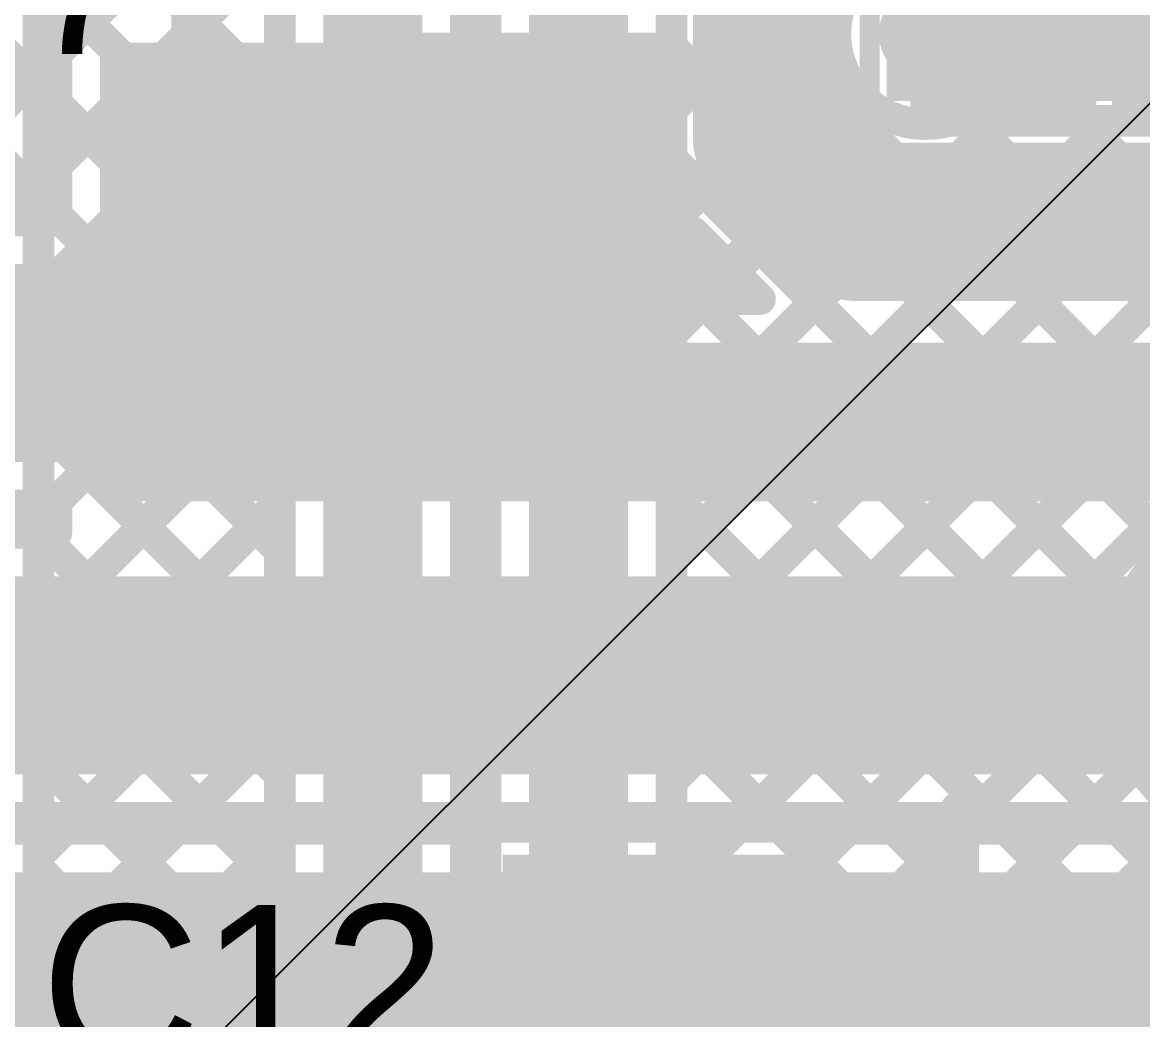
# Model space of a CAD drawing. Header units: millimetres. Extents: x 0 to 214, y 0 to 214.
# Drawn here: x 1.4874 to 1.7705, y 1.6591 to 1.911 of the extents above; entities that cross this region are included whole.
import ezdxf

# ---------------------------------------------------------------- set-up
doc = ezdxf.new("R2010")
doc.units = ezdxf.units.MM
doc.header["$MEASUREMENT"] = 0
for name, color, linetype in [('BottomLayer', 5, 'Continuous'), ('BottomSolder', 6, 'Continuous'), ('TopLayer', 1, 'Continuous'), ('TopOverlay', 2, 'Continuous'), ('TopPaste', 8, 'Continuous'), ('TopSolder', 216, 'Continuous'), ('ViaHoleLayer', 16, 'Continuous')]:
    doc.layers.add(name, color=color, linetype=linetype)
doc.styles.add('Arial', font='', dxfattribs={"height": 0.2})
doc.styles.get('Arial').set_extended_font_data('Arial')

# ---------------------------------------------------------------- blocks, each defined once
blk = doc.blocks.new('RES_0603_236')
at = {"layer": 'TopLayer'}
for points in [[(-0.015, 0.0175), (-0.015, -0.0175), (-0.045, -0.0175), (-0.045, 0.0175)], [(0.045, 0.0175), (0.045, -0.0175), (0.015, -0.0175), (0.015, 0.0175)]]:
    blk.add_hatch(color=1, dxfattribs=at).paths.add_polyline_path(points)
at = {"layer": 'TopPaste'}
for points in [[(-0.015, 0.0175), (-0.015, -0.0175), (-0.045, -0.0175), (-0.045, 0.0175)], [(0.045, 0.0175), (0.045, -0.0175), (0.015, -0.0175), (0.015, 0.0175)]]:
    blk.add_hatch(color=8, dxfattribs=at).paths.add_polyline_path(points)
at = {"layer": 'TopSolder'}
for points in [[(-0.011, 0.0215), (-0.011, -0.0215), (-0.049, -0.0215), (-0.049, 0.0215)], [(0.049, 0.0215), (0.049, -0.0215), (0.011, -0.0215), (0.011, 0.0215)]]:
    blk.add_hatch(color=216, dxfattribs=at).paths.add_polyline_path(points)
at = {"layer": 'TopOverlay', "const_width": 0.005}
for points in [[(-0.049, -0.021), (-0.049, 0.021)], [(0.049, 0.021), (-0.049, 0.021)], [(0.049, -0.021), (0.049, 0.021)], [(0.049, -0.021), (-0.049, -0.021)]]:
    blk.add_lwpolyline(points, dxfattribs=at)
at = {"layer": 'TopOverlay', "const_width": 0.0025}
for points in [[(-0.05025, 0.021, 1), (-0.04775, 0.021, 1)], [(-0.05025, 0.021, 1), (-0.04775, 0.021, 1)], [(0.04775, 0.021, 1), (0.05025, 0.021, 1)], [(0.04775, 0.021, 1), (0.05025, 0.021, 1)], [(-0.05025, -0.021, 1), (-0.04775, -0.021, 1)], [(-0.05025, -0.021, 1), (-0.04775, -0.021, 1)], [(0.04775, -0.021, 1), (0.05025, -0.021, 1)], [(0.04775, -0.021, 1), (0.05025, -0.021, 1)]]:
    blk.add_lwpolyline(points, format="xyb", close=True, dxfattribs=at)
blk = doc.blocks.new('C__0603_291')
at = {"layer": 'TopLayer'}
for points in [[(-0.015, 0.0175), (-0.015, -0.0175), (-0.045, -0.0175), (-0.045, 0.0175)], [(0.045, 0.0175), (0.045, -0.0175), (0.015, -0.0175), (0.015, 0.0175)]]:
    blk.add_hatch(color=1, dxfattribs=at).paths.add_polyline_path(points)
at = {"layer": 'TopPaste'}
for points in [[(-0.015, 0.0175), (-0.015, -0.0175), (-0.045, -0.0175), (-0.045, 0.0175)], [(0.045, 0.0175), (0.045, -0.0175), (0.015, -0.0175), (0.015, 0.0175)]]:
    blk.add_hatch(color=8, dxfattribs=at).paths.add_polyline_path(points)
at = {"layer": 'TopSolder'}
for points in [[(-0.01264, 0.01986), (-0.01264, -0.01986), (-0.04736, -0.01986), (-0.04736, 0.01986)], [(0.04736, 0.01986), (0.04736, -0.01986), (0.01264, -0.01986), (0.01264, 0.01986)]]:
    blk.add_hatch(color=216, dxfattribs=at).paths.add_polyline_path(points)
at = {"layer": 'TopOverlay', "const_width": 0.005}
for points in [[(-0.049, 0.021), (-0.049, -0.021)], [(-0.049, 0.021), (-0.018, 0.021)], [(0.018, 0.021), (0.049, 0.021)], [(0.049, 0.021), (0.049, -0.021)], [(-0.049, -0.021), (-0.018, -0.021)], [(0.018, -0.021), (0.049, -0.021)]]:
    blk.add_lwpolyline(points, dxfattribs=at)
at = {"layer": 'TopOverlay', "const_width": 0.0025}
for points in [[(-0.05025, 0.021, 1), (-0.04775, 0.021, 1)], [(-0.05025, 0.021, 1), (-0.04775, 0.021, 1)], [(-0.01925, 0.021, 1), (-0.01675, 0.021, 1)], [(0.01675, 0.021, 1), (0.01925, 0.021, 1)], [(0.04775, 0.021, 1), (0.05025, 0.021, 1)], [(0.04775, 0.021, 1), (0.05025, 0.021, 1)], [(-0.05025, -0.021, 1), (-0.04775, -0.021, 1)], [(-0.05025, -0.021, 1), (-0.04775, -0.021, 1)], [(-0.01925, -0.021, 1), (-0.01675, -0.021, 1)], [(0.01675, -0.021, 1), (0.01925, -0.021, 1)], [(0.04775, -0.021, 1), (0.05025, -0.021, 1)], [(0.04775, -0.021, 1), (0.05025, -0.021, 1)]]:
    blk.add_lwpolyline(points, format="xyb", close=True, dxfattribs=at)
blk = doc.blocks.new('RVT1E100M0405__293')
at = {"layer": 'TopLayer'}
blk.add_hatch(color=1, dxfattribs=at).paths.add_polyline_path([(-0.12205, 0.0315), (-0.01969, 0.0315), (-0.01969, -0.0315), (-0.12205, -0.0315)])
at = {"layer": 'TopPaste'}
blk.add_hatch(color=8, dxfattribs=at).paths.add_polyline_path([(-0.12205, 0.0315), (-0.01969, 0.0315), (-0.01969, -0.0315), (-0.12205, -0.0315)])
at = {"layer": 'TopSolder'}
blk.add_hatch(color=216, dxfattribs=at).paths.add_polyline_path([(-0.12605, 0.0355), (-0.01569, 0.0355), (-0.01569, -0.0355), (-0.12605, -0.0355)])
at = {"layer": 'TopOverlay', "const_width": 0.005}
for points in [[(-0.037, 0.087), (-0.08325, 0.04075)], [(-0.037, 0.087), (0.085, 0.087)], [(-0.108, 0.065), (-0.108, 0.037)], [(-0.122, 0.051), (-0.094, 0.051)], [(-0.08325, 0.04075), (-0.08325, 0.035)], [(-0.08325, -0.035), (-0.08325, -0.04075)], [(-0.08325, -0.04075), (-0.037, -0.087)], [(-0.037, -0.087), (0.085, -0.087)]]:
    blk.add_lwpolyline(points, dxfattribs=at)
at = {"layer": 'TopOverlay', "const_width": 0.0025}
for points in [[(-0.03825, 0.087, 1), (-0.03575, 0.087, 1)], [(-0.03825, 0.087, 1), (-0.03575, 0.087, 1)], [(-0.10925, 0.065, 1), (-0.10675, 0.065, 1)], [(-0.12325, 0.051, 1), (-0.12075, 0.051, 1)], [(-0.09525, 0.051, 1), (-0.09275, 0.051, 1)], [(-0.0845, 0.04075, 1), (-0.082, 0.04075, 1)], [(-0.0845, 0.04075, 1), (-0.082, 0.04075, 1)], [(-0.10925, 0.037, 1), (-0.10675, 0.037, 1)], [(-0.0845, 0.035, 1), (-0.082, 0.035, 1)], [(-0.0845, -0.035, 1), (-0.082, -0.035, 1)], [(-0.0845, -0.04075, 1), (-0.082, -0.04075, 1)], [(-0.0845, -0.04075, 1), (-0.082, -0.04075, 1)], [(-0.03825, -0.087, 1), (-0.03575, -0.087, 1)], [(-0.03825, -0.087, 1), (-0.03575, -0.087, 1)]]:
    blk.add_lwpolyline(points, format="xyb", close=True, dxfattribs=at)
blk = doc.blocks.new('VT1H471MI135000CE0_297')
at = {"layer": 'TopLayer'}
blk.add_hatch(color=1, dxfattribs=at).paths.add_polyline_path([(-0.32461, 0.03445), (-0.08051, 0.03445), (-0.08051, -0.03445), (-0.32461, -0.03445)])
at = {"layer": 'TopPaste'}
blk.add_hatch(color=8, dxfattribs=at).paths.add_polyline_path([(-0.32461, 0.03445), (-0.08051, 0.03445), (-0.08051, -0.03445), (-0.32461, -0.03445)])
at = {"layer": 'TopSolder'}
blk.add_hatch(color=216, dxfattribs=at).paths.add_polyline_path([(-0.32861, 0.03845), (-0.07651, 0.03845), (-0.07651, -0.03845), (-0.32861, -0.03845)])
at = {"layer": 'TopOverlay', "const_width": 0.01}
for points in [[(-0.30956, 0.048), (-0.30956, 0.108)], [(-0.27956, 0.077), (-0.33956, 0.077)]]:
    blk.add_lwpolyline(points, dxfattribs=at)
at = {"layer": 'TopOverlay', "const_width": 0.005}
for points in [[(-0.31206, 0.108, 1), (-0.30706, 0.108, 1)], [(-0.34206, 0.077, 1), (-0.33706, 0.077, 1)], [(-0.31206, 0.048, 1), (-0.30706, 0.048, 1)]]:
    blk.add_lwpolyline(points, format="xyb", close=True, dxfattribs=at)

msp = doc.modelspace()

# ---------------------------------------------------------------- hatches: boundary and pattern name
at = {"layer": 'BottomLayer'}
h = msp.add_hatch(color=5, dxfattribs=at)
edge = h.paths.add_edge_path()
edge.add_arc((1.7157, 1.90813), 0.01181, 0, 360)
at = {"layer": 'TopLayer'}
for points in [[(1.70586, 1.89113), (1.8518, 1.89113), (1.8518, 1.93013), (1.70586, 1.93013)], [(1.507, 1.79), (1.64385, 1.79), (1.64385, 1.9059), (1.507, 1.9059)], [(1.56714, 1.79), (2.00312, 1.79), (2.00312, 1.83012), (1.56714, 1.83012)], [(2.408, 1.69626), (1.373, 1.69626), (1.373, 1.404), (2.408, 1.404)]]:
    msp.add_hatch(color=1, dxfattribs=at).paths.add_polyline_path(points)
h = msp.add_hatch(color=1, dxfattribs=at)
edge = h.paths.add_edge_path()
edge.add_arc((1.7157, 1.90813), 0.01181, 0, 360)
at = {"layer": 'ViaHoleLayer'}
h = msp.add_hatch(color=16, dxfattribs=at)
edge = h.paths.add_edge_path()
edge.add_arc((1.7157, 1.90813), 0.00591, 0, 360)

# ---------------------------------------------------------------- linework, layer by layer
at = {"layer": 'BottomLayer'}
for points, const_width in [([(1.4915, 3.527), (1.4915, 1.443)], 0.008), ([(1.576, 1.421), (1.576, 3.377)], 0.025), ([(1.5525, 1.43073), (1.5525, 3.377)], 0.008), ([(1.5995, 1.421), (1.5995, 3.377)], 0.008), ([(1.628, 1.347), (1.628, 3.18)], 0.025), ([(1.6045, 1.35673), (1.6045, 3.18)], 0.008), ([(1.6515, 1.347), (1.6515, 3.02725)], 0.008), ([(1.6515, 1.88892), (1.96541, 2.20283)], 0.008), ([(1.4915, 1.89862), (1.5525, 1.95962)], 0.008), ([(1.4915, 1.95171), (1.5525, 1.89071)], 0.008), ([(1.6515, 1.93313), (1.79698, 1.78765)], 0.008), ([(1.4915, 1.87034), (1.5525, 1.93134)], 0.008), ([(1.4915, 1.92342), (1.5525, 1.86242)], 0.008), ([(1.7157, 1.90813), (1.96913, 1.90813)], 0.022), ([(1.6515, 1.90485), (1.77806, 1.77828)], 0.008), ([(1.4915, 1.84205), (1.5525, 1.90305)], 0.008), ([(1.6515, 1.86063), (1.69355, 1.90268)], 0.008), ([(1.5995, 1.90028), (1.6045, 1.89528)], 0.008), ([(1.5995, 1.89349), (1.6045, 1.89849)], 0.008), ([(1.4915, 1.89514), (1.5525, 1.83414)], 0.008), ([(1.6515, 1.83235), (1.70643, 1.88728)], 0.008), ([(1.6515, 1.80406), (1.73356, 1.88613)], 0.008), ([(1.6515, 1.77578), (1.76185, 1.88613)], 0.008), ([(1.72173, 1.88613), (1.78815, 1.88613)], 0.008), ([(1.72679, 1.88613), (1.83138, 1.78154)], 0.008), ([(1.75507, 1.88613), (1.77525, 1.86595)], 0.008), ([(1.6515, 1.87656), (1.76629, 1.76177)], 0.008), ([(1.4915, 1.81377), (1.5525, 1.87477)], 0.008), ([(1.6515, 1.7475), (1.77765, 1.87365)], 0.008), ([(1.6515, 1.7475), (1.77765, 1.87365)], 0.008), ([(1.5995, 1.87199), (1.6045, 1.86699)], 0.008), ([(1.5995, 1.8652), (1.6045, 1.8702)], 0.008), ([(1.4915, 1.86686), (1.5525, 1.80586)], 0.008), ([(1.6515, 1.84828), (1.76475, 1.73502)], 0.008), ([(1.4915, 1.78549), (1.5525, 1.84649)], 0.008), ([(1.6515, 1.71921), (1.7784, 1.84611)], 0.008), ([(1.5995, 1.84371), (1.6045, 1.83871)], 0.008), ([(1.5995, 1.83692), (1.6045, 1.84192)], 0.008), ([(1.4915, 1.83857), (1.5525, 1.77757)], 0.008), ([(1.6515, 1.69093), (1.79297, 1.8324)], 0.008), ([(1.6515, 1.66264), (1.81849, 1.82963)], 0.008), ([(1.6515, 1.81999), (2.39125, 1.08024)], 0.008), ([(1.4915, 1.7572), (1.5525, 1.8182)], 0.008), ([(1.5995, 1.81542), (1.6045, 1.81042)], 0.008), ([(1.5995, 1.80863), (1.6045, 1.81363)], 0.008), ([(1.4915, 1.81029), (1.5525, 1.74929)], 0.008), ([(1.6515, 1.79171), (2.39125, 1.05196)], 0.008), ([(1.4915, 1.72892), (1.5525, 1.78992)], 0.008), ([(1.5995, 1.78714), (1.6045, 1.78214)], 0.008), ([(1.5995, 1.78035), (1.6045, 1.78535)], 0.008), ([(1.4915, 1.782), (1.5525, 1.721)], 0.008), ([(1.6515, 1.76342), (2.39125, 1.02367)], 0.008), ([(1.4915, 1.70063), (1.5525, 1.76163)], 0.008), ([(1.5995, 1.75886), (1.6045, 1.75386)], 0.008), ([(1.5995, 1.75206), (1.6045, 1.75706)], 0.008), ([(1.4915, 1.75372), (1.5525, 1.69272)], 0.008), ([(1.6515, 1.63436), (1.76329, 1.74615)], 0.008), ([(1.6515, 1.73514), (2.39125, 0.99539)], 0.008), ([(1.4915, 1.67235), (1.5525, 1.73335)], 0.008), ([(1.5995, 1.73057), (1.6045, 1.72557)], 0.008), ([(1.5995, 1.72378), (1.6045, 1.72878)], 0.008), ([(1.4915, 1.72543), (1.5525, 1.66443)], 0.008), ([(1.6515, 1.60607), (1.76946, 1.72403)], 0.008), ([(1.6515, 1.57779), (1.78357, 1.70985)], 0.008), ([(1.6515, 1.70686), (2.39125, 0.9671)], 0.008), ([(1.4915, 1.64406), (1.5525, 1.70506)], 0.008), ([(1.6515, 1.54951), (1.80558, 1.70358)], 0.008), ([(1.5995, 1.70229), (1.6045, 1.69729)], 0.008), ([(1.5995, 1.6955), (1.6045, 1.7005)], 0.008), ([(1.5995, 1.6955), (1.6045, 1.7005)], 0.008), ([(1.4915, 1.69715), (1.5525, 1.63615)], 0.008), ([(1.6515, 1.67857), (2.39125, 0.93882)], 0.008), ([(1.4915, 1.61578), (1.5525, 1.67678)], 0.008), ([(1.5995, 1.674), (1.6045, 1.669)], 0.008), ([(1.5995, 1.66721), (1.6045, 1.67221)], 0.008), ([(1.4915, 1.66887), (1.5525, 1.60787)], 0.008)]:
    msp.add_lwpolyline(points, dxfattribs=dict(at, const_width=const_width))
at = {"layer": 'BottomLayer', "const_width": 0.008}
for points in [[(1.72173, 1.88613, -1.310882), (1.72173, 1.93013)], [(1.82749, 1.70954, -1.806737), (1.82921, 1.78154)]]:
    msp.add_lwpolyline(points, format="xyb", dxfattribs=at)
at = {"layer": 'BottomLayer'}
for points, const_width in [([(1.7102, 1.90813, 1), (1.7212, 1.90813, 1)], 0.011), ([(1.6495, 1.90485, 1), (1.6535, 1.90485, 1)], 0.004), ([(1.5505, 1.90305, 1), (1.5545, 1.90305, 1)], 0.004), ([(1.69155, 1.90268, 1), (1.69555, 1.90268, 1)], 0.004), ([(1.4895, 1.89862, 1), (1.4935, 1.89862, 1)], 0.004), ([(1.5975, 1.90028, 1), (1.6015, 1.90028, 1)], 0.004), ([(1.6025, 1.89849, 1), (1.6065, 1.89849, 1)], 0.004), ([(1.4895, 1.89514, 1), (1.4935, 1.89514, 1)], 0.004), ([(1.5975, 1.89349, 1), (1.6015, 1.89349, 1)], 0.004), ([(1.6025, 1.89528, 1), (1.6065, 1.89528, 1)], 0.004), ([(1.5505, 1.89071, 1), (1.5545, 1.89071, 1)], 0.004), ([(1.6495, 1.88892, 1), (1.6535, 1.88892, 1)], 0.004), ([(1.70443, 1.88728, 1), (1.70843, 1.88728, 1)], 0.004), ([(1.71973, 1.88613, 1), (1.72373, 1.88613, 1)], 0.004), ([(1.71973, 1.88613, 1), (1.72373, 1.88613, 1)], 0.004), ([(1.72479, 1.88613, 1), (1.72879, 1.88613, 1)], 0.004), ([(1.73156, 1.88613, 1), (1.73556, 1.88613, 1)], 0.004), ([(1.75307, 1.88613, 1), (1.75707, 1.88613, 1)], 0.004), ([(1.75985, 1.88613, 1), (1.76385, 1.88613, 1)], 0.004), ([(1.6495, 1.87656, 1), (1.6535, 1.87656, 1)], 0.004), ([(1.5505, 1.87477, 1), (1.5545, 1.87477, 1)], 0.004), ([(1.4895, 1.87034, 1), (1.4935, 1.87034, 1)], 0.004), ([(1.5975, 1.87199, 1), (1.6015, 1.87199, 1)], 0.004), ([(1.6025, 1.8702, 1), (1.6065, 1.8702, 1)], 0.004), ([(1.4895, 1.86686, 1), (1.4935, 1.86686, 1)], 0.004), ([(1.5975, 1.8652, 1), (1.6015, 1.8652, 1)], 0.004), ([(1.6025, 1.86699, 1), (1.6065, 1.86699, 1)], 0.004), ([(1.5505, 1.86242, 1), (1.5545, 1.86242, 1)], 0.004), ([(1.6495, 1.86063, 1), (1.6535, 1.86063, 1)], 0.004), ([(1.6495, 1.84828, 1), (1.6535, 1.84828, 1)], 0.004), ([(1.5505, 1.84649, 1), (1.5545, 1.84649, 1)], 0.004), ([(1.4895, 1.84205, 1), (1.4935, 1.84205, 1)], 0.004), ([(1.5975, 1.84371, 1), (1.6015, 1.84371, 1)], 0.004), ([(1.6025, 1.84192, 1), (1.6065, 1.84192, 1)], 0.004), ([(1.4895, 1.83857, 1), (1.4935, 1.83857, 1)], 0.004), ([(1.5975, 1.83692, 1), (1.6015, 1.83692, 1)], 0.004), ([(1.6025, 1.83871, 1), (1.6065, 1.83871, 1)], 0.004), ([(1.5505, 1.83414, 1), (1.5545, 1.83414, 1)], 0.004), ([(1.6495, 1.83235, 1), (1.6535, 1.83235, 1)], 0.004), ([(1.6495, 1.81999, 1), (1.6535, 1.81999, 1)], 0.004), ([(1.5505, 1.8182, 1), (1.5545, 1.8182, 1)], 0.004), ([(1.4895, 1.81377, 1), (1.4935, 1.81377, 1)], 0.004), ([(1.5975, 1.81542, 1), (1.6015, 1.81542, 1)], 0.004), ([(1.6025, 1.81363, 1), (1.6065, 1.81363, 1)], 0.004), ([(1.4895, 1.81029, 1), (1.4935, 1.81029, 1)], 0.004), ([(1.5975, 1.80863, 1), (1.6015, 1.80863, 1)], 0.004), ([(1.6025, 1.81042, 1), (1.6065, 1.81042, 1)], 0.004), ([(1.5505, 1.80586, 1), (1.5545, 1.80586, 1)], 0.004), ([(1.6495, 1.80406, 1), (1.6535, 1.80406, 1)], 0.004), ([(1.6495, 1.79171, 1), (1.6535, 1.79171, 1)], 0.004), ([(1.5505, 1.78992, 1), (1.5545, 1.78992, 1)], 0.004), ([(1.4895, 1.78549, 1), (1.4935, 1.78549, 1)], 0.004), ([(1.5975, 1.78714, 1), (1.6015, 1.78714, 1)], 0.004), ([(1.6025, 1.78535, 1), (1.6065, 1.78535, 1)], 0.004), ([(1.4895, 1.782, 1), (1.4935, 1.782, 1)], 0.004), ([(1.5975, 1.78035, 1), (1.6015, 1.78035, 1)], 0.004), ([(1.6025, 1.78214, 1), (1.6065, 1.78214, 1)], 0.004), ([(1.5505, 1.77757, 1), (1.5545, 1.77757, 1)], 0.004), ([(1.6495, 1.77578, 1), (1.6535, 1.77578, 1)], 0.004), ([(1.6495, 1.76342, 1), (1.6535, 1.76342, 1)], 0.004), ([(1.5505, 1.76163, 1), (1.5545, 1.76163, 1)], 0.004), ([(1.76429, 1.76177, 1), (1.76829, 1.76177, 1)], 0.004), ([(1.4895, 1.7572, 1), (1.4935, 1.7572, 1)], 0.004), ([(1.5975, 1.75886, 1), (1.6015, 1.75886, 1)], 0.004), ([(1.6025, 1.75706, 1), (1.6065, 1.75706, 1)], 0.004), ([(1.4895, 1.75372, 1), (1.4935, 1.75372, 1)], 0.004), ([(1.5975, 1.75206, 1), (1.6015, 1.75206, 1)], 0.004), ([(1.6025, 1.75386, 1), (1.6065, 1.75386, 1)], 0.004), ([(1.5505, 1.74929, 1), (1.5545, 1.74929, 1)], 0.004), ([(1.6495, 1.7475, 1), (1.6535, 1.7475, 1)], 0.004), ([(1.6495, 1.7475, 1), (1.6535, 1.7475, 1)], 0.004), ([(1.76129, 1.74615, 1), (1.76529, 1.74615, 1)], 0.004), ([(1.6495, 1.73514, 1), (1.6535, 1.73514, 1)], 0.004), ([(1.76275, 1.73502, 1), (1.76675, 1.73502, 1)], 0.004), ([(1.5505, 1.73335, 1), (1.5545, 1.73335, 1)], 0.004), ([(1.4895, 1.72892, 1), (1.4935, 1.72892, 1)], 0.004), ([(1.5975, 1.73057, 1), (1.6015, 1.73057, 1)], 0.004), ([(1.6025, 1.72878, 1), (1.6065, 1.72878, 1)], 0.004), ([(1.4895, 1.72543, 1), (1.4935, 1.72543, 1)], 0.004), ([(1.5975, 1.72378, 1), (1.6015, 1.72378, 1)], 0.004), ([(1.6025, 1.72557, 1), (1.6065, 1.72557, 1)], 0.004), ([(1.76746, 1.72403, 1), (1.77146, 1.72403, 1)], 0.004), ([(1.5505, 1.721, 1), (1.5545, 1.721, 1)], 0.004), ([(1.6495, 1.71921, 1), (1.6535, 1.71921, 1)], 0.004), ([(1.6495, 1.70686, 1), (1.6535, 1.70686, 1)], 0.004), ([(1.5505, 1.70506, 1), (1.5545, 1.70506, 1)], 0.004), ([(1.4895, 1.70063, 1), (1.4935, 1.70063, 1)], 0.004), ([(1.5975, 1.70229, 1), (1.6015, 1.70229, 1)], 0.004), ([(1.6025, 1.7005, 1), (1.6065, 1.7005, 1)], 0.004), ([(1.6025, 1.7005, 1), (1.6065, 1.7005, 1)], 0.004), ([(1.4895, 1.69715, 1), (1.4935, 1.69715, 1)], 0.004), ([(1.5975, 1.6955, 1), (1.6015, 1.6955, 1)], 0.004), ([(1.5975, 1.6955, 1), (1.6015, 1.6955, 1)], 0.004), ([(1.6025, 1.69729, 1), (1.6065, 1.69729, 1)], 0.004), ([(1.5505, 1.69272, 1), (1.5545, 1.69272, 1)], 0.004), ([(1.6495, 1.69093, 1), (1.6535, 1.69093, 1)], 0.004), ([(1.6495, 1.67857, 1), (1.6535, 1.67857, 1)], 0.004), ([(1.5505, 1.67678, 1), (1.5545, 1.67678, 1)], 0.004), ([(1.4895, 1.67235, 1), (1.4935, 1.67235, 1)], 0.004), ([(1.5975, 1.674, 1), (1.6015, 1.674, 1)], 0.004), ([(1.6025, 1.67221, 1), (1.6065, 1.67221, 1)], 0.004), ([(1.4895, 1.66887, 1), (1.4935, 1.66887, 1)], 0.004), ([(1.5975, 1.66721, 1), (1.6015, 1.66721, 1)], 0.004), ([(1.6025, 1.669, 1), (1.6065, 1.669, 1)], 0.004), ([(1.5505, 1.66443, 1), (1.5545, 1.66443, 1)], 0.004), ([(1.6495, 1.66264, 1), (1.6535, 1.66264, 1)], 0.004)]:
    msp.add_lwpolyline(points, format="xyb", close=True, dxfattribs=dict(at, const_width=const_width))
at = {"layer": 'BottomSolder'}
msp.add_line((0.01449, 0.13433), (214.06023, 213.98652), dxfattribs=at)
at = {"layer": 'TopLayer'}
for points, const_width in [([(1.67689, 1.88191), (1.67689, 1.95962)], 0.04), ([(1.42836, 1.93), (1.496, 1.86236)], 0.008), ([(1.45664, 1.93), (1.496, 1.89064)], 0.008), ([(1.496, 1.861), (1.496, 1.9169)], 0.008), ([(1.45388, 1.861), (1.496, 1.90312)], 0.008), ([(1.67689, 1.88191), (1.69817, 1.86063)], 0.04), ([(1.69817, 1.86063), (1.80579, 1.86063)], 0.04), ([(1.48216, 1.861), (1.496, 1.87484)], 0.008), ([(1.61752, 1.81929), (1.61752, 1.85325)], 0.04), ([(1.42458, 1.861), (1.496, 1.861)], 0.008), ([(1.65707, 1.85789), (1.67384, 1.84112)], 0.008), ([(1.65707, 1.84112), (1.65707, 1.85789)], 0.008), ([(1.66027, 1.84112), (1.66706, 1.8479)], 0.008), ([(1.402, 1.825), (1.572, 1.825)], 0.05), ([(1.572, 1.825), (1.574, 1.823)], 0.05), ([(1.65707, 1.84112), (1.67384, 1.84112)], 0.008), ([(1.574, 1.823), (1.581, 1.83)], 0.022), ([(1.42458, 1.789), (1.496, 1.789)], 0.008), ([(1.4845, 1.789), (1.49143, 1.78208)], 0.008), ([(1.48809, 1.78208), (1.49501, 1.789)], 0.008), ([(1.496, 1.78208), (1.496, 1.789)], 0.008), ([(1.42458, 1.78208), (1.496, 1.78208)], 0.008), ([(1.402, 1.74608), (1.80154, 1.74608)], 0.05), ([(1.42458, 1.71008), (1.78321, 1.71008)], 0.008), ([(1.49813, 1.70726), (1.50095, 1.71008)], 0.008), ([(1.50686, 1.71008), (1.50968, 1.70726)], 0.008), ([(1.52641, 1.70726), (1.52923, 1.71008)], 0.008), ([(1.53514, 1.71008), (1.53796, 1.70726)], 0.008), ([(1.5547, 1.70726), (1.55751, 1.71008)], 0.008), ([(1.56343, 1.71008), (1.56624, 1.70726)], 0.008), ([(1.58298, 1.70726), (1.5858, 1.71008)], 0.008), ([(1.59171, 1.71008), (1.59453, 1.70726)], 0.008), ([(1.61177, 1.70777), (1.61408, 1.71008)], 0.008), ([(1.61177, 1.70777), (1.61408, 1.71008)], 0.008), ([(1.61999, 1.71008), (1.62231, 1.70777)], 0.008), ([(1.64005, 1.70777), (1.64237, 1.71008)], 0.008), ([(1.64828, 1.71008), (1.65059, 1.70777)], 0.008), ([(1.66834, 1.70777), (1.67065, 1.71008)], 0.008), ([(1.67656, 1.71008), (1.67888, 1.70777)], 0.008), ([(1.69612, 1.70726), (1.69894, 1.71008)], 0.008), ([(1.70485, 1.71008), (1.70767, 1.70726)], 0.008), ([(1.7244, 1.70726), (1.72722, 1.71008)], 0.008), ([(1.73313, 1.71008), (1.73595, 1.70726)], 0.008), ([(1.75269, 1.70726), (1.7555, 1.71008)], 0.008), ([(1.76142, 1.71008), (1.76423, 1.70726)], 0.008), ([(1.41929, 1.70726), (1.60178, 1.70726)], 0.008), ([(1.60178, 1.70777), (1.69267, 1.70777)], 0.008), ([(1.69267, 1.70726), (1.78849, 1.70726)], 0.008)]:
    msp.add_lwpolyline(points, dxfattribs=dict(at, const_width=const_width))
for points, const_width in [([(1.494, 1.90312, 1), (1.498, 1.90312, 1)], 0.004), ([(1.66689, 1.88191, 1), (1.68689, 1.88191, 1)], 0.02), ([(1.66689, 1.88191, 1), (1.68689, 1.88191, 1)], 0.02), ([(1.494, 1.89064, 1), (1.498, 1.89064, 1)], 0.004), ([(1.68817, 1.86063, 1), (1.70817, 1.86063, 1)], 0.02), ([(1.68817, 1.86063, 1), (1.70817, 1.86063, 1)], 0.02), ([(1.494, 1.87484, 1), (1.498, 1.87484, 1)], 0.004), ([(1.60752, 1.85325, 1), (1.62752, 1.85325, 1)], 0.02), ([(1.494, 1.86236, 1), (1.498, 1.86236, 1)], 0.004), ([(1.494, 1.861, 1), (1.498, 1.861, 1)], 0.004), ([(1.494, 1.861, 1), (1.498, 1.861, 1)], 0.004), ([(1.65507, 1.85789, 1), (1.65907, 1.85789, 1)], 0.004), ([(1.65507, 1.85789, 1), (1.65907, 1.85789, 1)], 0.004), ([(1.66506, 1.8479, 1), (1.66906, 1.8479, 1)], 0.004), ([(1.5595, 1.825, 1), (1.5845, 1.825, 1)], 0.025), ([(1.5595, 1.825, 1), (1.5845, 1.825, 1)], 0.025), ([(1.5615, 1.823, 1), (1.5865, 1.823, 1)], 0.025), ([(1.65507, 1.84112, 1), (1.65907, 1.84112, 1)], 0.004), ([(1.65507, 1.84112, 1), (1.65907, 1.84112, 1)], 0.004), ([(1.65827, 1.84112, 1), (1.66227, 1.84112, 1)], 0.004), ([(1.67184, 1.84112, 1), (1.67584, 1.84112, 1)], 0.004), ([(1.67184, 1.84112, 1), (1.67584, 1.84112, 1)], 0.004), ([(1.5755, 1.83, 1), (1.5865, 1.83, 1)], 0.011), ([(1.60752, 1.81929, 1), (1.62752, 1.81929, 1)], 0.02), ([(1.5685, 1.823, 1), (1.5795, 1.823, 1)], 0.011), ([(1.4825, 1.789, 1), (1.4865, 1.789, 1)], 0.004), ([(1.49301, 1.789, 1), (1.49701, 1.789, 1)], 0.004), ([(1.494, 1.789, 1), (1.498, 1.789, 1)], 0.004), ([(1.494, 1.789, 1), (1.498, 1.789, 1)], 0.004), ([(1.48609, 1.78208, 1), (1.49009, 1.78208, 1)], 0.004), ([(1.48943, 1.78208, 1), (1.49343, 1.78208, 1)], 0.004), ([(1.494, 1.78208, 1), (1.498, 1.78208, 1)], 0.004), ([(1.494, 1.78208, 1), (1.498, 1.78208, 1)], 0.004), ([(1.49895, 1.71008, 1), (1.50295, 1.71008, 1)], 0.004), ([(1.50486, 1.71008, 1), (1.50886, 1.71008, 1)], 0.004), ([(1.52723, 1.71008, 1), (1.53123, 1.71008, 1)], 0.004), ([(1.53314, 1.71008, 1), (1.53714, 1.71008, 1)], 0.004), ([(1.55551, 1.71008, 1), (1.55951, 1.71008, 1)], 0.004), ([(1.56143, 1.71008, 1), (1.56543, 1.71008, 1)], 0.004), ([(1.5838, 1.71008, 1), (1.5878, 1.71008, 1)], 0.004), ([(1.58971, 1.71008, 1), (1.59371, 1.71008, 1)], 0.004), ([(1.61208, 1.71008, 1), (1.61608, 1.71008, 1)], 0.004), ([(1.61208, 1.71008, 1), (1.61608, 1.71008, 1)], 0.004), ([(1.61799, 1.71008, 1), (1.62199, 1.71008, 1)], 0.004), ([(1.64037, 1.71008, 1), (1.64437, 1.71008, 1)], 0.004), ([(1.64628, 1.71008, 1), (1.65028, 1.71008, 1)], 0.004), ([(1.66865, 1.71008, 1), (1.67265, 1.71008, 1)], 0.004), ([(1.67456, 1.71008, 1), (1.67856, 1.71008, 1)], 0.004), ([(1.69694, 1.71008, 1), (1.70094, 1.71008, 1)], 0.004), ([(1.70285, 1.71008, 1), (1.70685, 1.71008, 1)], 0.004), ([(1.72522, 1.71008, 1), (1.72922, 1.71008, 1)], 0.004), ([(1.73113, 1.71008, 1), (1.73513, 1.71008, 1)], 0.004), ([(1.7535, 1.71008, 1), (1.7575, 1.71008, 1)], 0.004), ([(1.75942, 1.71008, 1), (1.76342, 1.71008, 1)], 0.004), ([(1.49613, 1.70726, 1), (1.50013, 1.70726, 1)], 0.004), ([(1.50768, 1.70726, 1), (1.51168, 1.70726, 1)], 0.004), ([(1.52441, 1.70726, 1), (1.52841, 1.70726, 1)], 0.004), ([(1.53596, 1.70726, 1), (1.53996, 1.70726, 1)], 0.004), ([(1.5527, 1.70726, 1), (1.5567, 1.70726, 1)], 0.004), ([(1.56424, 1.70726, 1), (1.56824, 1.70726, 1)], 0.004), ([(1.58098, 1.70726, 1), (1.58498, 1.70726, 1)], 0.004), ([(1.59253, 1.70726, 1), (1.59653, 1.70726, 1)], 0.004), ([(1.59978, 1.70777, 1), (1.60378, 1.70777, 1)], 0.004), ([(1.59978, 1.70726, 1), (1.60378, 1.70726, 1)], 0.004), ([(1.60977, 1.70777, 1), (1.61377, 1.70777, 1)], 0.004), ([(1.60977, 1.70777, 1), (1.61377, 1.70777, 1)], 0.004), ([(1.62031, 1.70777, 1), (1.62431, 1.70777, 1)], 0.004), ([(1.63805, 1.70777, 1), (1.64205, 1.70777, 1)], 0.004), ([(1.64859, 1.70777, 1), (1.65259, 1.70777, 1)], 0.004), ([(1.66634, 1.70777, 1), (1.67034, 1.70777, 1)], 0.004), ([(1.67688, 1.70777, 1), (1.68088, 1.70777, 1)], 0.004), ([(1.69067, 1.70777, 1), (1.69467, 1.70777, 1)], 0.004), ([(1.69067, 1.70726, 1), (1.69467, 1.70726, 1)], 0.004), ([(1.69412, 1.70726, 1), (1.69812, 1.70726, 1)], 0.004), ([(1.70567, 1.70726, 1), (1.70967, 1.70726, 1)], 0.004), ([(1.7224, 1.70726, 1), (1.7264, 1.70726, 1)], 0.004), ([(1.73395, 1.70726, 1), (1.73795, 1.70726, 1)], 0.004), ([(1.75069, 1.70726, 1), (1.75469, 1.70726, 1)], 0.004), ([(1.76223, 1.70726, 1), (1.76623, 1.70726, 1)], 0.004)]:
    msp.add_lwpolyline(points, format="xyb", close=True, dxfattribs=dict(at, const_width=const_width))
at = {"layer": 'TopSolder'}
msp.add_line((0.01449, 0.13433), (214.06023, 213.98652), dxfattribs=at)

# ---------------------------------------------------------------- block references
for name, p, rotation in [('RVT1E100M0405__293', (1.61457, 1.92411), 90), ('RES_0603_236', (1.73531, 1.93611), 270), ('C__0603_291', (1.78631, 1.93611), 90), ('VT1H471MI135000CE0_297', (1.64722, 1.37216), 270)]:
    msp.add_blockref(name, p, dxfattribs=dict(rotation=rotation))

# ---------------------------------------------------------------- texts
at = {"layer": 'TopOverlay', "style": 'Arial'}
for s, p in [('C17', (1.41602, 1.90301)), ('C12', (1.49202, 1.64801))]:
    msp.add_text(s, height=0.04, dxfattribs=at).set_placement(p)

doc.saveas('drawing.dxf')
